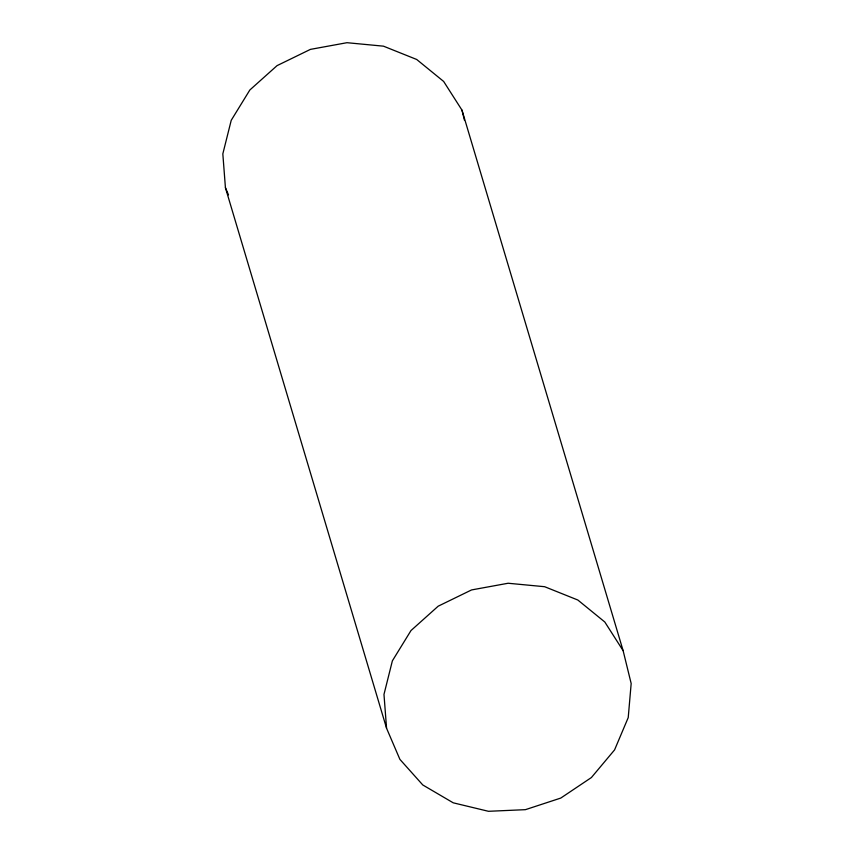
<?xml version="1.0" encoding="UTF-8"?>
<svg xmlns="http://www.w3.org/2000/svg" width="854" height="854" viewBox="0 0 854 854"><rect width="100%" height="100%" fill="white"/><g stroke="black" fill="none" stroke-linecap="round" stroke-linejoin="round"><path stroke-width="1.28" d="M461.971 110.123L443.653 81.45L416.688 59.47L383.478 46.169L346.98 42.7L310.418 49.383L277.059 65.63L249.848 89.99L231.231 120.297L222.83 153.869L225.424 187.709L386.563 728.259L399.896 759.366L422.794 784.975L453.218 802.813L488.467 811.3L525.413 809.667L560.768 798.074L591.395 777.546L614.57 749.897L628.224 717.606L631.17 683.52L623.121 650.673L461.971 110.123L464.448 120.233M623.121 650.673L604.803 622L577.838 600.02L544.628 586.709L508.119 583.25L471.568 589.933L438.198 606.18L410.998 630.54L392.37 660.847L383.98 694.419L386.563 728.259M225.424 187.709L228.498 194.883"/></g></svg>
